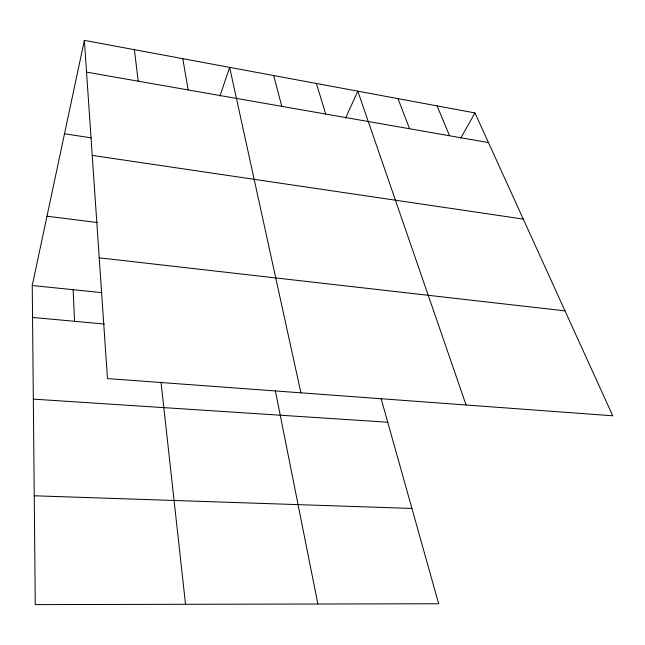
<?xml version="1.0" encoding="UTF-8"?>
<svg xmlns="http://www.w3.org/2000/svg" width="645" height="645" viewBox="0 0 645 645"><rect width="100%" height="100%" fill="white"/><g stroke="black" fill="none" stroke-linecap="round" stroke-linejoin="round"><path stroke-width="0.97" d="M381.082 398.465L438.665 603.752L35.273 604.615L32.25 285.509L84.366 40.385L474.97 112.923L612.75 415.799L107.473 378.583L84.366 40.385M219.929 96.065L229.644 67.362L300.917 392.829M345.615 118.011L357.806 91.163L466.077 404.995M460.756 138.119L474.97 112.923M34.241 495.787L411.929 508.445M33.33 399.134L387.75 422.217M32.556 317.437L104.409 324.04M32.25 285.509L101.983 292.645M99.225 257.831L565.012 310.866M46.988 216.204L97.379 222.533M92.227 155.397L523.272 219.098M64.508 133.765L91.284 137.877M86.535 72.135L488.459 142.577M437.052 105.877L449.597 135.764M398.013 98.629L409.551 128.742M316.381 83.471L325.709 114.052M273.682 75.538L281.784 106.352M275.351 390.668L317.872 604.01M182.801 58.663L188.163 89.945M134.402 49.673L138.224 81.189M161.016 382.163L185.534 604.301M73.127 289.694L74.53 321.291"/></g></svg>
